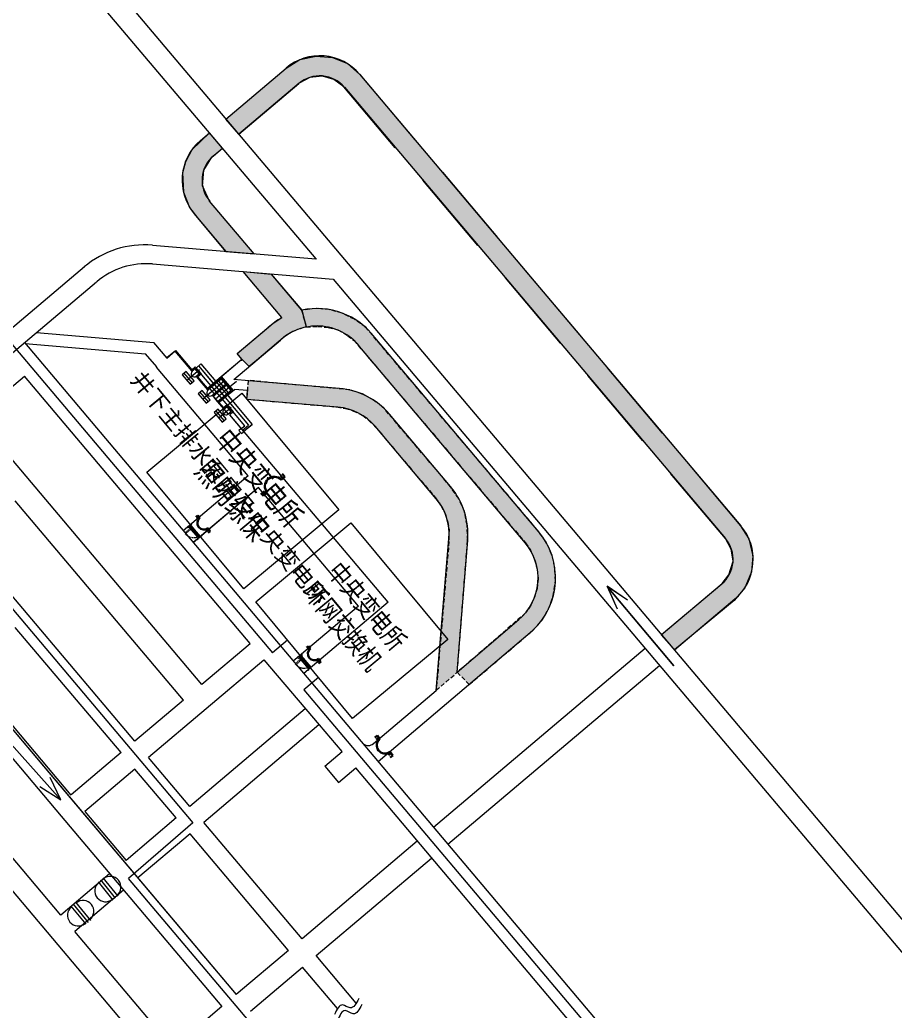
# Model space of a CAD drawing. Header units: millimetres. Extents: x 2501 to 6983, y 1724 to 12691.
# Drawn here: x 4878.9 to 5084.2, y 4268 to 4500.5 of the extents above; entities that cross this region are included whole.
import ezdxf

# ---------------------------------------------------------------- set-up
doc = ezdxf.new("R2010")
doc.units = ezdxf.units.MM
for name, pattern in [('2X0_5', [2.5, 2, -0.5]), ('X5', [3, 2, -1]), ('小点划线', [24, 20, -2, 0, -2]), ('小虚线', [3.5, 2, -1.5]), ('点划线', [46, 40, -3, 0, -3]), ('采区边界线', [15, 10, -2, 1, -2])]:
    doc.linetypes.add(name, pattern=pattern)
for name, color, linetype in [('4、10月', 131, 'Continuous'), ('JMD', 6, 'Continuous'), ('TK', 7, 'Continuous'), ('风流', 7, 'Continuous')]:
    doc.layers.add(name, color=color, linetype=linetype)
doc.layers.add('井下工业网光缆', color=5, linetype='Continuous', lineweight=30)
doc.styles.add('宋体', font='', dxfattribs={"height": 2})
doc.styles.add('新宋体', font='', dxfattribs={"width": 0.8})
doc.styles.get('宋体').set_extended_font_data('SimSun')
doc.styles.get('新宋体').set_extended_font_data('NSimSun')
doc.linetypes.add('447', pattern='A,8,-1,[148,AAA.SHX,S=1,R=0,X=0,Y=0],-1', length=10)

# ---------------------------------------------------------------- blocks, each defined once
blk = doc.blocks.new('A$C0C37771A')
at = {"layer": 'JMD', "color": 1, "linetype": 'Continuous', "lineweight": 30}
for p, q in [((4.14, 4.68, -1.2), (3.39, 3.93, -1.2)), ((3.7, 4.24, -1.2), (4.25, 3.69, -1.2)), ((4.14, 4.68, -1.2), (4.69, 4.13, -1.2)), ((0.68, 1.22, -1.2), (0, 0.55, -1.2)), ((0, 0.55, -1.2), (0.54, 0, -1.2)), ((0.37, 0.91, -1.2), (0.91, 0.37, -1.2))]:
    blk.add_line(p, q, dxfattribs=at)
blk.add_arc((2.04, 2.58, -1.2), 1.92, 224.8776, 44.8776, dxfattribs=at)
blk = doc.blocks.new('12')
at = {"lineweight": 20, "ltscale": 0.5}
for points in [[(421352.99, 4239890.88), (421367.12, 4239902.82), (421367.12, 4239902.82), (421370.39, 4239904.8), (421374.2, 4239905.61), (421378.03, 4239905.33), (421381.51, 4239903.88), (421384.44, 4239901.32), (421473.75, 4239795.47), (421475.65, 4239792.41), (421476.63, 4239788.42), (421476.31, 4239784.7), (421474.73, 4239780.98), (421472.25, 4239777.95), (421458.27, 4239766.4), (421455.14, 4239769.92), (421469.44, 4239781.93), (421471.01, 4239784.02), (421471.98, 4239787.22), (421471.54, 4239790), (421470.21, 4239792.52), (421380.69, 4239898.4), (421378.35, 4239900.15), (421375.65, 4239900.92), (421372.67, 4239900.6), (421370.2, 4239899.27), (421356.02, 4239887.29)], [(421407.28, 4239761.13), (421410.06, 4239758.25), (421424.98, 4239770.91), (421427.15, 4239773.3), (421428.71, 4239776.01), (421429.76, 4239779.1), (421430.33, 4239782.55), (421430.17, 4239785.7), (421429.5, 4239788.61), (421428.16, 4239791.66), (421426.15, 4239794.41), (421385.8, 4239842.04), (421383.16, 4239843.92), (421380.25, 4239845.39), (421377.26, 4239846.18), (421374.2, 4239846.47), (421370.75, 4239846.05), (421371.87, 4239842.12), (421374.53, 4239842.25), (421377.02, 4239841.97), (421379.29, 4239841.47), (421381.56, 4239840.12), (421383.08, 4239838.92), (421423.27, 4239791.51), (421424.48, 4239789.77), (421425.43, 4239787.54), (421426, 4239785.34), (421426.22, 4239783.22), (421426.04, 4239780.77), (421425.47, 4239778.96), (421424.51, 4239776.84), (421423.31, 4239775.06)], [(421402.34, 4239756.89), (421407.28, 4239761.13), (421409.72, 4239792.12), (421409.59, 4239795.65), (421408.96, 4239798.84), (421407.62, 4239801.87), (421405.72, 4239804.61), (421390, 4239823.14), (421389.44, 4239823.63), (421387.26, 4239825.22), (421384.96, 4239826.45), (421382.1, 4239827.39), (421358.22, 4239829.58), (421357.9, 4239825.18), (421379.06, 4239823.36), (421381.03, 4239823.01), (421382.82, 4239822.48), (421385.1, 4239821.36), (421386.44, 4239820.27), (421388.13, 4239818.64), (421402.16, 4239802.08), (421403.42, 4239800.22), (421404.52, 4239798.25), (421405.03, 4239796.35), (421405.35, 4239794.63), (421405.32, 4239791.78)]]:
    blk.add_hatch(color=3, dxfattribs=at).paths.add_polyline_path(points)
at = {"linetype": '447', "lineweight": 20, "ltscale": 0.5}
h = blk.add_hatch(color=3, dxfattribs=at)
h.dxf.hatch_style = 1
h.paths.add_polyline_path([(421353.01, 4239859.84), (421359.64, 4239859.29), (421349.2, 4239871.64), (421347.53, 4239875.23), (421347.8, 4239878.88), (421349.71, 4239881.93), (421352.21, 4239884.05), (421349.17, 4239887.65), (421345.01, 4239883.64), (421343.51, 4239880.86), (421342.84, 4239878.23), (421343.05, 4239873.7), (421344.5, 4239870.16), (421346.35, 4239867.74)])
h = blk.add_hatch(color=3, dxfattribs=at)
h.dxf.hatch_style = 1
h.paths.add_polyline_path([(421357.02, 4239855.1), (421363.66, 4239854.53), (421370.83, 4239846.06), (421371.87, 4239842.12), (421370.28, 4239841.66), (421368.72, 4239841.02), (421367.01, 4239840), (421360.16, 4239834.27), (421358.45, 4239832.82), (421356.77, 4239834.57), (421355.69, 4239835.86), (421364.13, 4239842.98), (421365.17, 4239843.71), (421366.15, 4239844.3)])
at = {"layer": 'JMD', "linetype": 'Continuous', "lineweight": 20}
for points in [[(421344.77, 4239795.65), (421344.53, 4239795.44), (421346.82, 4239792.8), (421347.06, 4239793.01)], [(421370.71, 4239765.01), (421370.47, 4239764.8), (421372.76, 4239762.16), (421373, 4239762.37)]]:
    blk.add_hatch(color=30, dxfattribs=at).paths.add_polyline_path(points)
at = {"color": 252, "lineweight": 20, "ltscale": 0.005}
for p, q in [((421493.26, 4239484.66, 12273.3), (421027.94, 4240035.44, 12273.3)), ((421314.32, 4239704.21, 12273.3), (421199.94, 4239839.61, 12273.3)), ((421340.6, 4239673.1, 12273.3), (421317.55, 4239700.39, 12273.3)), ((421491.77, 4239494.17, 12273.3), (421317.56, 4239700.37, 12273.3)), ((421497.54, 4239487.35, 12273.3), (421317.57, 4239700.36, 12273.3))]:
    blk.add_line(p, q, dxfattribs=at)
at = {"color": 0, "lineweight": 20}
for p, q in [((421352.99, 4239890.88, 12273.3), (421367.12, 4239902.82, 12273.3)), ((421384.38, 4239901.37, 13347.34), (421427.46, 4239850.38, 13214.32)), ((421356.02, 4239887.29, 12273.3), (421370.15, 4239899.23, 12273.3)), ((421380.79, 4239898.33, 12552.96), (421470.21, 4239792.49, 12276.84)), ((421347.06, 4239885.87, 12273.3), (421349.17, 4239887.65, 12273.3)), ((421350.1, 4239882.28, 12273.3), (421352.2, 4239884.06, 12273.3)), ((421427.46, 4239850.38, 13214.32), (421473.8, 4239795.52, 12276.84)), ((421343.75, 4239829.6, 12273.3), (421346.79, 4239832.16, 12273.3)), ((421344.99, 4239832.08, 12273.3), (421345.83, 4239832.79, 12273.3)), ((421345.04, 4239831.79, 12273.3), (421345.8, 4239832.44, 12273.3)), ((421345.79, 4239832.3, 12273.3), (421345.1, 4239831.72, 12273.3)), ((421345.79, 4239832.3, 12273.3), (421345.1, 4239831.72, 12273.3)), ((421346.76, 4239831.15, 12273.3), (421345.79, 4239832.3, 12273.3)), ((421346.76, 4239831.15, 12273.3), (421345.79, 4239832.3, 12273.3)), ((421346.9, 4239831.14, 12273.3), (421345.8, 4239832.44, 12273.3)), ((421345.8, 4239832.44, 12273.3), (421346.9, 4239831.14, 12273.3)), ((421346.9, 4239831.14, 12273.3), (421345.8, 4239832.44, 12273.3)), ((421345.83, 4239832.79, 12273.3), (421347.25, 4239831.11, 12273.3)), ((421343.7, 4239831.68, 12273.3), (421342.78, 4239830.9, 12273.3)), ((421342.78, 4239830.9, 12273.3), (421344.66, 4239828.67, 12273.3)), ((421345.58, 4239829.45, 12273.3), (421343.7, 4239831.68, 12273.3)), ((421346.07, 4239830.57, 12273.3), (421346.76, 4239831.15, 12273.3)), ((421346.07, 4239830.57, 12273.3), (421346.76, 4239831.15, 12273.3)), ((421346.13, 4239830.49, 12273.3), (421346.9, 4239831.14, 12273.3)), ((421346.13, 4239830.49, 12273.3), (421346.9, 4239831.14, 12273.3)), ((421347.25, 4239831.11, 12273.3), (421346.41, 4239830.4, 12273.3)), ((421348.67, 4239827.73, 12273.3), (421346.41, 4239830.4, 12273.3)), ((421348.75, 4239827.4, 12273.3), (421351.88, 4239830.05, 12273.3)), ((421351.87, 4239829.91, 12273.3), (421348.81, 4239827.32, 12273.3)), ((421351.87, 4239829.91, 12273.3), (421348.81, 4239827.32, 12273.3)), ((421351.88, 4239830.05, 12273.3), (421348.86, 4239827.5, 12273.3)), ((421351.88, 4239830.05, 12273.3), (421348.86, 4239827.5, 12273.3)), ((421351.87, 4239829.91, 12273.3), (421352.9, 4239828.68, 12273.3)), ((421351.87, 4239829.91, 12273.3), (421352.9, 4239828.68, 12273.3)), ((421351.88, 4239830.05, 12273.3), (421354.27, 4239827.22, 12273.3)), ((421351.91, 4239830.47, 12273.3), (421354.69, 4239827.19, 12273.3)), ((421344.66, 4239828.67, 12273.3), (421345.58, 4239829.45, 12273.3)), ((421349.84, 4239826.1, 12273.3), (421352.9, 4239828.68, 12273.3)), ((421349.84, 4239826.1, 12273.3), (421352.9, 4239828.68, 12273.3)), ((421350.04, 4239825.87, 12273.3), (421353.09, 4239828.45, 12273.3)), ((421350.04, 4239825.87, 12273.3), (421353.09, 4239828.45, 12273.3)), ((421351.68, 4239827.65, 12273.3), (421351.87, 4239827.42, 12273.3)), ((421351.68, 4239827.65, 12273.3), (421351.87, 4239827.42, 12273.3)), ((421353.09, 4239828.45, 12273.3), (421354.13, 4239827.23, 12273.3)), ((421353.09, 4239828.45, 12273.3), (421354.13, 4239827.23, 12273.3)), ((421353.77, 4239826.41, 12273.3), (421355.02, 4239827.46, 12273.3)), ((421355.48, 4239829.36, 12273.3), (421353.87, 4239828, 12273.3)), ((421347.44, 4239827.25, 12273.3), (421346.52, 4239826.47, 12273.3)), ((421346.52, 4239826.47, 12273.3), (421348.41, 4239824.24, 12273.3)), ((421349.32, 4239825.01, 12273.3), (421347.44, 4239827.25, 12273.3)), ((421350.15, 4239825.97, 12273.3), (421349.96, 4239826.2, 12273.3)), ((421350.04, 4239825.87, 12273.3), (421351.07, 4239824.65, 12273.3)), ((421350.04, 4239825.87, 12273.3), (421351.07, 4239824.65, 12273.3)), ((421350.99, 4239827.07, 12273.3), (421351.18, 4239826.84, 12273.3)), ((421350.99, 4239827.07, 12273.3), (421351.18, 4239826.84, 12273.3)), ((421351.07, 4239824.65, 12273.3), (421354.13, 4239827.23, 12273.3)), ((421351.07, 4239824.65, 12273.3), (421354.13, 4239827.23, 12273.3)), ((421351.13, 4239824.57, 12273.3), (421354.27, 4239827.22, 12273.3)), ((421351.13, 4239824.57, 12273.3), (421354.27, 4239827.22, 12273.3)), ((421354.27, 4239827.22, 12273.3), (421351.13, 4239824.57, 12273.3)), ((421354.69, 4239827.19, 12273.3), (421351.44, 4239824.44, 12273.3)), ((421348.41, 4239824.24, 12273.3), (421349.32, 4239825.01, 12273.3)), ((421351.18, 4239822.81, 12273.3), (421350.27, 4239822.04, 12273.3)), ((421351.18, 4239822.81, 12273.3), (421350.27, 4239822.04, 12273.3)), ((421353.07, 4239820.58, 12273.3), (421351.18, 4239822.81, 12273.3)), ((421353.07, 4239820.58, 12273.3), (421351.18, 4239822.81, 12273.3)), ((421351.24, 4239820.73, 12273.3), (421354.28, 4239823.3, 12273.3)), ((421352.48, 4239823.22, 12273.3), (421351.44, 4239824.44, 12273.3)), ((421352.48, 4239823.22, 12273.3), (421353.28, 4239823.9, 12273.3)), ((421352.52, 4239822.93, 12273.3), (421353.25, 4239823.55, 12273.3)), ((421352.55, 4239822.82, 12273.3), (421353.24, 4239823.4, 12273.3)), ((421352.55, 4239822.82, 12273.3), (421353.24, 4239823.4, 12273.3)), ((421353.24, 4239823.4, 12273.3), (421354.2, 4239822.26, 12273.3)), ((421353.24, 4239823.4, 12273.3), (421354.2, 4239822.26, 12273.3)), ((421353.25, 4239823.55, 12273.3), (421354.35, 4239822.25, 12273.3)), ((421353.25, 4239823.55, 12273.3), (421354.35, 4239822.25, 12273.3)), ((421353.25, 4239823.55, 12273.3), (421354.35, 4239822.25, 12273.3)), ((421353.28, 4239823.9, 12273.3), (421354.7, 4239822.22, 12273.3)), ((421350.27, 4239822.04, 12273.3), (421352.15, 4239819.81, 12273.3)), ((421350.27, 4239822.04, 12273.3), (421352.15, 4239819.81, 12273.3)), ((421352.15, 4239819.81, 12273.3), (421353.07, 4239820.58, 12273.3)), ((421352.15, 4239819.81, 12273.3), (421353.07, 4239820.58, 12273.3)), ((421354.2, 4239822.26, 12273.3), (421353.52, 4239821.68, 12273.3)), ((421354.2, 4239822.26, 12273.3), (421353.52, 4239821.68, 12273.3)), ((421354.35, 4239822.25, 12273.3), (421353.62, 4239821.63, 12273.3)), ((421354.35, 4239822.25, 12273.3), (421353.62, 4239821.63, 12273.3)), ((421354.7, 4239822.22, 12273.3), (421353.9, 4239821.54, 12273.3)), ((421357.22, 4239817.61, 12273.3), (421353.9, 4239821.54, 12273.3)), ((421356.52, 4239818.2, 12273.3), (421356.07, 4239817.81, 12273.3)), ((421356.52, 4239818.2, 12273.3), (421356.07, 4239817.81, 12273.3)), ((421356.07, 4239817.81, 12273.3), (421356.65, 4239817.12, 12273.3)), ((421356.07, 4239817.81, 12273.3), (421356.65, 4239817.12, 12273.3)), ((421356.65, 4239817.12, 12273.3), (421357.1, 4239817.51, 12273.3)), ((421356.65, 4239817.12, 12273.3), (421357.1, 4239817.51, 12273.3))]:
    blk.add_line(p, q, dxfattribs=at)
at = {"color": 0, "lineweight": 20, "ltscale": 5}
for p, q in [((421359.64, 4239859.29, 12273.3), (421349.2, 4239871.64, 12273.3)), ((421353.01, 4239859.84, 12273.3), (421345.61, 4239868.61, 12273.3)), ((421366.15, 4239844.3, 12273.3), (421357.02, 4239855.1, 12273.3)), ((421370.81, 4239846.06, 12273.3), (421363.65, 4239854.54, 12273.3)), ((421341.13, 4239836.42, 12273.3), (421339.15, 4239834.74, 12273.3)), ((421341.13, 4239836.42, 12273.3), (421339.15, 4239834.74, 12273.3)), ((421345.04, 4239831.79, 12273.3), (421341.13, 4239836.42, 12273.3)), ((421345.04, 4239831.79, 12273.3), (421341.13, 4239836.42, 12273.3)), ((421348.75, 4239827.4, 12273.3), (421346.13, 4239830.49, 12273.3)), ((421348.75, 4239827.4, 12273.3), (421346.13, 4239830.49, 12273.3)), ((421347.4, 4239758.27, 12273.31), (421290.49, 4239825.63, 12255.3)), ((421351.07, 4239824.65, 12273.3), (421349.84, 4239826.1, 12273.3)), ((421351.07, 4239824.65, 12273.3), (421349.84, 4239826.1, 12273.3)), ((421352.52, 4239822.93, 12273.3), (421351.13, 4239824.57, 12273.3)), ((421352.52, 4239822.93, 12273.3), (421351.13, 4239824.57, 12273.3)), ((421352.59, 4239822.85, 12273.3), (421352.59, 4239822.86, 12273.3)), ((421352.59, 4239822.85, 12273.3), (421352.59, 4239822.86, 12273.3)), ((421360.62, 4239804.44, 12273.3), (421345.3, 4239791.5, 12273.3)), ((421331.66, 4239744.97, 12273.3), (421282.55, 4239803.1, 12273.3)), ((421343.04, 4239754.59, 12273.31), (421303.55, 4239801.34, 12260.81)), ((421328.42, 4239742.3, 12273.3), (421303.61, 4239771.67, 12273.3)), ((421388.69, 4239740.23, 13568.98), (421424.95, 4239770.91, 13568.98)), ((421358.74, 4239767.85, 12273.3), (421347.4, 4239758.27, 12273.3)), ((421451.37, 4239766.68, 12276.84), (421401.71, 4239724.73, 12276.84)), ((421361.93, 4239764, 12273.3), (421334.89, 4239741.15, 12273.3)), ((421445.34, 4239754.87, 12273.3), (421454.68, 4239762.76, 12273.3)), ((421291.84, 4239761.73, 12273.3), (421316.65, 4239732.36, 12273.3)), ((421387.61, 4239744.44, 12273.3), (421402.34, 4239756.89, 12273.3)), ((421343.04, 4239754.59, 12273.3), (421331.66, 4239744.97, 12273.3)), ((421405.03, 4239720.81, 12273.3), (421445.34, 4239754.87, 12273.3)), ((421371.61, 4239752.54, 12273.3), (421344.57, 4239729.69, 12273.3)), ((421374.84, 4239748.79, 12273.3), (421347.8, 4239725.95, 12273.3)), ((421328.42, 4239742.3, 12273.3), (421316.69, 4239732.4, 12273.3)), ((421344.57, 4239729.69, 12273.3), (421334.89, 4239741.15, 12273.3)), ((421331.68, 4239738.44, 12273.3), (421319.91, 4239728.5, 12273.3)), ((421341.36, 4239726.98, 12273.3), (421331.68, 4239738.44, 12273.3)), ((421341.36, 4239726.98, 12273.3), (421329.59, 4239717.04, 12273.3)), ((421370.86, 4239698.66, 12273.3), (421347.8, 4239725.95, 12273.3)), ((421344.59, 4239723.24, 12273.3), (421332.37, 4239712.91, 12273.3)), ((421367.65, 4239695.95, 12273.3), (421344.59, 4239723.24, 12273.3)), ((421397.9, 4239721.5, 12276.84), (421370.86, 4239698.66, 12274.3)), ((421374.17, 4239694.73, 12273.3), (421401.21, 4239717.58, 12273.3)), ((421329.01, 4239710.07, 12273.3), (421317.55, 4239700.39, 12273.3)), ((421367.67, 4239695.93, 12276.85), (421355.44, 4239685.6, 12276.85)), ((421383.6, 4239683.57, 12273.3), (421374.17, 4239694.73, 12273.3)), ((421358.76, 4239681.68, 12273.3), (421370.98, 4239692, 12273.3)), ((421379.19, 4239682.28, 12273.3), (421370.96, 4239692.02, 12273.3)), ((421352.08, 4239682.76, 12274.3), (421340.62, 4239673.08, 12276.85))]:
    blk.add_line(p, q, dxfattribs=at)
at = {"color": 0, "linetype": '447', "lineweight": 20, "ltscale": 0.5}
blk.add_line((421374.17, 4239858.06, 12273.3), (421374.18, 4239858.04, 12273.97), dxfattribs=at)
at = {"color": 0, "linetype": 'Continuous', "lineweight": 20}
for p, q in [((421355.69, 4239835.86, 13568.98), (421363.03, 4239842.06, 13568.98)), ((421308.55, 4239840.81, 13226.08), (421336.11, 4239838.49, 13648.17)), ((421308.55, 4239840.81, 13226.08), (421336.11, 4239838.49, 13648.17)), ((421354.85, 4239829.78, 13568.98), (421365.82, 4239839.05, 13568.98)), ((421305.94, 4239838.22, 11805.26), (421334.15, 4239835.85, 13542.32)), ((421339.22, 4239834.8, 12273.3), (421336.11, 4239838.49, 12273.3)), ((421336.78, 4239832.74, 12273.3), (421334.15, 4239835.85, 12273.3)), ((421336.78, 4239832.74, 12273.3), (421334.15, 4239835.85, 12273.3)), ((421339.13, 4239834.92, 12273.3), (421341.15, 4239836.63, 12273.3)), ((421339.13, 4239834.92, 12273.3), (421341.15, 4239836.63, 12273.3)), ((421341.15, 4239836.63, 12273.3), (421344.99, 4239832.08, 12273.3)), ((421341.15, 4239836.63, 12273.3), (421344.99, 4239832.08, 12273.3)), ((421351.91, 4239830.47, 12273.3), (421356.77, 4239834.57, 12273.3)), ((421356.77, 4239834.57, 13568.98), (421355.69, 4239835.86, 13568.98)), ((421336.74, 4239832.7, 12273.3), (421336.78, 4239832.74, 12273.3)), ((421358.26, 4239807.23, 12273.3), (421336.74, 4239832.7, 12273.3)), ((421358.26, 4239807.23, 12273.3), (421336.74, 4239832.7, 12273.3)), ((421344.99, 4239832.08, 12273.3), (421345.83, 4239832.79, 12273.3)), ((421345.04, 4239831.79, 12273.3), (421345.8, 4239832.44, 12273.3)), ((421345.8, 4239832.44, 12273.3), (421346.9, 4239831.14, 12273.3)), ((421345.83, 4239832.79, 12273.3), (421347.25, 4239831.11, 12273.3)), ((421343.7, 4239831.68, 12273.3), (421342.78, 4239830.9, 12273.3)), ((421342.78, 4239830.9, 12273.3), (421344.66, 4239828.67, 12273.3)), ((421345.58, 4239829.45, 12273.3), (421343.7, 4239831.68, 12273.3)), ((421347.25, 4239831.11, 12273.3), (421346.41, 4239830.4, 12273.3)), ((421348.67, 4239827.73, 12273.3), (421346.41, 4239830.4, 12273.3)), ((421348.75, 4239827.4, 12273.3), (421351.88, 4239830.05, 12273.3)), ((421351.88, 4239830.05, 12273.3), (421354.27, 4239827.22, 12273.3)), ((421351.91, 4239830.47, 12273.3), (421354.69, 4239827.19, 12273.3)), ((421358.4, 4239829.48, 12273.3), (421354.85, 4239829.78, 12273.3)), ((421344.66, 4239828.67, 12273.3), (421345.58, 4239829.45, 12273.3)), ((421353.77, 4239826.41, 12273.3), (421355.02, 4239827.46, 12273.3)), ((421358.11, 4239827.2, 12273.3), (421355.02, 4239827.46, 12273.3)), ((421379.67, 4239827.69, 12273.3), (421358.4, 4239829.48, 12273.3)), ((421379.67, 4239827.69, 12273.3), (421358.4, 4239829.48, 12273.3)), ((421347.44, 4239827.25, 12273.3), (421346.52, 4239826.47, 12273.3)), ((421346.52, 4239826.47, 12273.3), (421348.41, 4239824.24, 12273.3)), ((421349.32, 4239825.01, 12273.3), (421347.44, 4239827.25, 12273.3)), ((421350.15, 4239825.97, 12273.3), (421349.96, 4239826.2, 12273.3)), ((421354.27, 4239827.22, 12273.3), (421351.13, 4239824.57, 12273.3)), ((421354.69, 4239827.19, 12273.3), (421351.44, 4239824.44, 12273.3)), ((421357.94, 4239825.11, 12273.3), (421358.11, 4239827.2, 12273.3)), ((421357.94, 4239825.11, 12273.3), (421358.11, 4239827.2, 12273.3)), ((421379.3, 4239823.31, 12273.3), (421357.94, 4239825.11, 12273.3)), ((421379.3, 4239823.31, 12273.3), (421357.94, 4239825.11, 12273.3)), ((421348.41, 4239824.24, 12273.3), (421349.32, 4239825.01, 12273.3)), ((421351.18, 4239822.81, 12273.3), (421350.27, 4239822.04, 12273.3)), ((421351.18, 4239822.81, 12273.3), (421350.27, 4239822.04, 12273.3)), ((421353.07, 4239820.58, 12273.3), (421351.18, 4239822.81, 12273.3)), ((421353.07, 4239820.58, 12273.3), (421351.18, 4239822.81, 12273.3)), ((421352.48, 4239823.22, 12273.3), (421351.44, 4239824.44, 12273.3)), ((421352.48, 4239823.22, 12273.3), (421353.28, 4239823.9, 12273.3)), ((421352.52, 4239822.93, 12273.3), (421353.25, 4239823.55, 12273.3)), ((421353.25, 4239823.55, 12273.3), (421354.35, 4239822.25, 12273.3)), ((421353.28, 4239823.9, 12273.3), (421354.7, 4239822.22, 12273.3)), ((421350.27, 4239822.04, 12273.3), (421352.15, 4239819.81, 12273.3)), ((421350.27, 4239822.04, 12273.3), (421352.15, 4239819.81, 12273.3)), ((421352.15, 4239819.81, 12273.3), (421353.07, 4239820.58, 12273.3)), ((421352.15, 4239819.81, 12273.3), (421353.07, 4239820.58, 12273.3)), ((421354.35, 4239822.25, 12273.3), (421353.62, 4239821.63, 12273.3)), ((421354.35, 4239822.25, 12273.3), (421353.62, 4239821.63, 12273.3)), ((421354.7, 4239822.22, 12273.3), (421353.9, 4239821.54, 12273.3)), ((421391.04, 4239777.58, 12273.3), (421353.9, 4239821.54, 12273.3)), ((421405.72, 4239804.67, 12273.3), (421391.37, 4239821.66, 12273.3)), ((421402.36, 4239801.83, 12273.3), (421388.01, 4239818.82, 12273.3)), ((421358.26, 4239807.23, 12273.3), (421343, 4239794.33, 12273.3)), ((421360.62, 4239804.44, 12273.3), (421345.35, 4239791.54, 12273.3)), ((421384.08, 4239776.67, 12273.3), (421360.62, 4239804.44, 12273.3)), ((421402.34, 4239756.89, 12273.3), (421405.34, 4239792.49, 12273.3)), ((421402.34, 4239756.89, 12273.3), (421405.34, 4239792.49, 12273.3)), ((421407.28, 4239761.13, 13568.98), (421409.72, 4239792.12, 12273.3)), ((421407.28, 4239761.13, 13568.98), (421409.72, 4239792.12, 12273.3)), ((421384.08, 4239776.67, 12273.3), (421368.81, 4239763.77, 12273.3)), ((421391.04, 4239777.58, 12273.3), (421371.26, 4239760.87, 12273.3)), ((421407.28, 4239761.13, 13568.98), (421421.72, 4239773.5, 13568.98)), ((421407.28, 4239761.13, 13568.98), (421421.72, 4239773.5, 13568.98))]:
    blk.add_line(p, q, dxfattribs=at)
at = {"lineweight": 20}
for p, q in [((421426.34, 4239794.17, 13568.98), (421387.92, 4239839.65, 13568.98)), ((421423.31, 4239791.4, 13568.98), (421384.79, 4239837, 13568.98)), ((421469.31, 4239781.84, 12276.84), (421455.19, 4239769.91, 12276.84)), ((421469.31, 4239781.84, 12276.84), (421455.19, 4239769.91, 12276.84)), ((421472.35, 4239778.25, 12276.84), (421458.22, 4239766.32, 12276.84)), ((421472.35, 4239778.25, 12276.84), (421458.22, 4239766.32, 12276.84))]:
    blk.add_line(p, q, dxfattribs=at)
at = {"color": 4, "linetype": 'Continuous', "lineweight": 20}
blk.add_line((421336.74, 4239832.7, 12273.3), (421336.78, 4239832.74, 12273.3), dxfattribs=at)
at = {"color": 0, "linetype": '点划线', "lineweight": 20}
for p, q in [((421343.75, 4239829.6, 12273.3), (421346.79, 4239832.16, 12273.3)), ((421351.24, 4239820.73, 12273.3), (421354.28, 4239823.3, 12273.3))]:
    blk.add_line(p, q, dxfattribs=at)
at = {"color": 0, "linetype": '小虚线', "lineweight": 20, "ltscale": 0.5}
for p, q in [((421345.98, 4239832.07, 12273.3), (421346.21, 4239832.26, 12273.3)), ((421346.56, 4239831.38, 12273.3), (421346.79, 4239831.57, 12273.3)), ((421353.43, 4239823.18, 12273.3), (421353.7, 4239823.4, 12273.3)), ((421354.01, 4239822.49, 12273.3), (421354.28, 4239822.71, 12273.3))]:
    blk.add_line(p, q, dxfattribs=at)
at = {"color": 0, "lineweight": 20, "ltscale": 0.5}
for p, q in [((421345.98, 4239832.07, 12273.3), (421346.21, 4239832.26, 12273.3)), ((421346.59, 4239832.98, 12273.3), (421358.3, 4239819.11, 12273.3)), ((421346.56, 4239831.38, 12273.3), (421346.79, 4239831.57, 12273.3)), ((421353.43, 4239823.18, 12273.3), (421353.7, 4239823.4, 12273.3)), ((421354.01, 4239822.49, 12273.3), (421354.28, 4239822.71, 12273.3))]:
    blk.add_line(p, q, dxfattribs=at)
at = {"color": 0, "lineweight": 20, "ltscale": 0.2}
for p, q in [((421346.02, 4239832.49, 12273.3), (421347.16, 4239833.46, 12273.3)), ((421346.02, 4239832.49, 12273.3), (421347.16, 4239833.46, 12273.3)), ((421353.47, 4239823.67, 12273.3), (421346.02, 4239832.49, 12273.3)), ((421353.47, 4239823.67, 12273.3), (421346.02, 4239832.49, 12273.3)), ((421347.16, 4239833.46, 12273.3), (421354.62, 4239824.64, 12273.3)), ((421351, 4239829.7, 12273.3), (421355.74, 4239833.7, 12273.3)), ((421348.67, 4239827.73, 12273.3), (421351.91, 4239830.47, 12273.3)), ((421348.67, 4239827.73, 12273.3), (421351.91, 4239830.47, 12273.3)), ((421351, 4239829.7, 12273.3), (421351.91, 4239830.47, 12273.3)), ((421351.84, 4239830.41, 12273.3), (421354.61, 4239827.12, 12273.3)), ((421351.84, 4239830.41, 12273.3), (421354.61, 4239827.12, 12273.3)), ((421347.49, 4239825.16, 12273.3), (421352.61, 4239829.49, 12273.3)), ((421350.55, 4239825.26, 12273.3), (421353.84, 4239828.04, 12273.3)), ((421353.2, 4239826.32, 12273.3), (421359.17, 4239819.25, 12273.3)), ((421357.44, 4239818.97, 12273.3), (421353.47, 4239823.67, 12273.3)), ((421357.44, 4239818.97, 12273.3), (421353.47, 4239823.67, 12273.3)), ((421356.52, 4239818.2, 12273.3), (421357.44, 4239818.97, 12273.3)), ((421356.52, 4239818.2, 12273.3), (421357.44, 4239818.97, 12273.3)), ((421359.17, 4239819.25, 12273.3), (421357.1, 4239817.51, 12273.3)), ((421359.17, 4239819.25, 12273.3), (421357.1, 4239817.51, 12273.3)), ((421358.02, 4239818.28, 12273.3), (421359.17, 4239819.25, 12273.3)), ((421358.02, 4239818.28, 12273.3), (421359.17, 4239819.25, 12273.3))]:
    blk.add_line(p, q, dxfattribs=at)
at = {"color": 0, "linetype": '采区边界线', "lineweight": 20, "ltscale": 0.5}
blk.add_line((421346.59, 4239832.98, 12273.3), (421358.3, 4239819.11, 12273.3), dxfattribs=at)
at = {"color": 0, "linetype": 'ByBlock', "lineweight": 20, "ltscale": 0.2}
for p, q in [((421347.16, 4239833.46, 12273.3), (421354.62, 4239824.64, 12273.3)), ((421353.2, 4239826.32, 12273.3), (421359.17, 4239819.25, 12273.3))]:
    blk.add_line(p, q, dxfattribs=at)
at = {"color": 0, "linetype": '小点划线', "lineweight": 20, "ltscale": 0.25}
for p, q in [((421345.16, 4239829.02, 12273.3), (421343.18, 4239831.36, 12273.3)), ((421349.19, 4239827.65, 12273.3), (421350.23, 4239826.43, 12273.3)), ((421351.27, 4239829.4, 12273.3), (421352.27, 4239828.22, 12273.3)), ((421352.53, 4239827.91, 12273.3), (421353.5, 4239826.77, 12273.3)), ((421348.9, 4239824.59, 12273.3), (421346.92, 4239826.93, 12273.3)), ((421352.64, 4239820.16, 12273.3), (421350.67, 4239822.5, 12273.3))]:
    blk.add_line(p, q, dxfattribs=at)
at = {"color": 0, "lineweight": 20, "ltscale": 0.25}
for p, q in [((421345.16, 4239829.02, 12273.3), (421343.18, 4239831.36, 12273.3)), ((421349.19, 4239827.65, 12273.3), (421350.23, 4239826.43, 12273.3)), ((421351.27, 4239829.4, 12273.3), (421352.27, 4239828.22, 12273.3)), ((421352.53, 4239827.91, 12273.3), (421353.5, 4239826.77, 12273.3)), ((421348.9, 4239824.59, 12273.3), (421346.92, 4239826.93, 12273.3)), ((421352.64, 4239820.16, 12273.3), (421350.67, 4239822.5, 12273.3))]:
    blk.add_line(p, q, dxfattribs=at)
at = {"color": 0, "lineweight": 20, "ltscale": 30}
for p, q in [((421352.09, 4239829.64, 12273.3), (421352.32, 4239829.83, 12273.3)), ((421352.09, 4239829.64, 12273.3), (421352.32, 4239829.83, 12273.3)), ((421352.67, 4239828.95, 12273.3), (421352.9, 4239829.14, 12273.3)), ((421352.67, 4239828.95, 12273.3), (421352.9, 4239829.14, 12273.3)), ((421353.32, 4239828.18, 12273.3), (421353.55, 4239828.38, 12273.3)), ((421353.32, 4239828.18, 12273.3), (421353.55, 4239828.38, 12273.3)), ((421353.9, 4239827.5, 12273.3), (421354.13, 4239827.69, 12273.3)), ((421353.9, 4239827.5, 12273.3), (421354.13, 4239827.69, 12273.3))]:
    blk.add_line(p, q, dxfattribs=at)
at = {"color": 0, "linetype": '采区边界线', "lineweight": 20, "ltscale": 0.2}
for p, q in [((421347.49, 4239825.16, 12273.3), (421352.61, 4239829.49, 12273.3)), ((421350.55, 4239825.26, 12273.3), (421353.84, 4239828.04, 12273.3))]:
    blk.add_line(p, q, dxfattribs=at)
at = {"color": 0, "lineweight": 20, "ltscale": 18}
for p, q in [((421351.39, 4239827.41, 12273.3), (421351.58, 4239827.18, 12273.3)), ((421351.39, 4239827.41, 12273.3), (421351.58, 4239827.18, 12273.3)), ((421351.51, 4239827.51, 12273.3), (421351.7, 4239827.28, 12273.3)), ((421351.51, 4239827.51, 12273.3), (421351.7, 4239827.28, 12273.3)), ((421352.13, 4239828.03, 12273.3), (421352.32, 4239827.8, 12273.3)), ((421352.13, 4239828.03, 12273.3), (421352.32, 4239827.8, 12273.3)), ((421352.25, 4239828.14, 12273.3), (421352.45, 4239827.91, 12273.3)), ((421352.25, 4239828.14, 12273.3), (421352.45, 4239827.91, 12273.3)), ((421352.36, 4239828.23, 12273.3), (421352.55, 4239828, 12273.3)), ((421352.36, 4239828.23, 12273.3), (421352.55, 4239828, 12273.3)), ((421352.48, 4239828.33, 12273.3), (421352.67, 4239828.1, 12273.3)), ((421352.48, 4239828.33, 12273.3), (421352.67, 4239828.1, 12273.3)), ((421349.99, 4239826.22, 12273.3), (421350.18, 4239825.99, 12273.3)), ((421349.99, 4239826.22, 12273.3), (421350.18, 4239825.99, 12273.3)), ((421350.1, 4239826.32, 12273.3), (421350.3, 4239826.09, 12273.3)), ((421350.1, 4239826.32, 12273.3), (421350.3, 4239826.09, 12273.3)), ((421351.16, 4239827.21, 12273.3), (421351.35, 4239826.98, 12273.3)), ((421351.16, 4239827.21, 12273.3), (421351.35, 4239826.98, 12273.3)), ((421351.28, 4239827.32, 12273.3), (421351.47, 4239827.09, 12273.3)), ((421351.28, 4239827.32, 12273.3), (421351.47, 4239827.09, 12273.3)), ((421352.55, 4239822.82, 12273.3), (421353.52, 4239821.68, 12273.3)), ((421352.55, 4239822.82, 12273.3), (421353.52, 4239821.68, 12273.3))]:
    blk.add_line(p, q, dxfattribs=at)
at = {"color": 0, "linetype": '小点划线', "lineweight": 20}
blk.add_line((421355.48, 4239829.36, 12273.3), (421353.87, 4239828, 12273.3), dxfattribs=at)
at = {"color": 7, "linetype": 'Continuous', "lineweight": 20}
for p, q in [((421405.72, 4239804.67, 12273.3), (421391.37, 4239821.66, 12273.3)), ((421402.36, 4239801.83, 12273.3), (421388.01, 4239818.82, 12273.3)), ((421402.34, 4239756.89, 12273.3), (421405.34, 4239792.49, 12273.3)), ((421402.34, 4239756.89, 12273.3), (421405.34, 4239792.49, 12273.3))]:
    blk.add_line(p, q, dxfattribs=at)
at = {"color": 0, "linetype": '采区边界线', "lineweight": 20, "ltscale": 2}
blk.add_line((421356.81, 4239817.85, 12273.3), (421358.3, 4239819.11, 12273.3), dxfattribs=at)
at = {"color": 0, "lineweight": 20, "ltscale": 2}
blk.add_line((421356.81, 4239817.85, 12273.3), (421358.3, 4239819.11, 12273.3), dxfattribs=at)
at = {"lineweight": 20, "ltscale": 5}
for p, q in [((421291.84, 4239761.73, 12273.3), (421316.65, 4239732.36, 12273.3)), ((421319.91, 4239728.5, 12273.3), (421329.59, 4239717.04, 12273.3)), ((421325.74, 4239713.86, 12273.3), (421314.32, 4239704.21, 12273.3))]:
    blk.add_line(p, q, dxfattribs=at)
at = {"color": 1, "lineweight": 20, "ltscale": 5}
blk.add_line((421299.76, 4239751.51, 12269.57), (421355.44, 4239685.6, 12255.04), dxfattribs=at)
at = {"lineweight": 20, "ltscale": 0.005}
for p, q in [((421319.91, 4239728.5, 12273.3), (421329.59, 4239717.04, 12273.3)), ((421325.74, 4239713.86, 12273.3), (421314.32, 4239704.21, 12273.3))]:
    blk.add_line(p, q, dxfattribs=at)
at = {"color": 30, "lineweight": 20, "ltscale": 0.5}
for p, q in [((421323.01, 4239712.02, 12273.3), (421326.51, 4239707.72, 12273.3)), ((421323.57, 4239712.47, 12273.3), (421327.07, 4239708.18, 12273.3)), ((421324.13, 4239712.93, 12273.3), (421327.63, 4239708.63, 12273.3)), ((421317.18, 4239706.79, 12273.3), (421320.68, 4239702.49, 12273.3)), ((421317.74, 4239707.24, 12273.3), (421321.24, 4239702.95, 12273.3)), ((421316.63, 4239706.33, 12273.3), (421320.13, 4239702.04, 12273.3))]:
    blk.add_line(p, q, dxfattribs=at)
at = {"color": 3, "linetype": 'X5', "lineweight": 20, "ltscale": 10, "elevation": 12273.3}
blk.add_lwpolyline([(421352.99, 4239890.88), (421367.12, 4239902.82), (421367.12, 4239902.82), (421370.39, 4239904.8), (421374.2, 4239905.61), (421378.03, 4239905.33), (421381.51, 4239903.88), (421384.44, 4239901.32), (421473.75, 4239795.47), (421475.65, 4239792.41), (421476.63, 4239788.42), (421476.31, 4239784.7), (421474.73, 4239780.98), (421472.25, 4239777.95), (421458.27, 4239766.4), (421455.14, 4239769.92), (421469.44, 4239781.93), (421471.01, 4239784.02), (421471.98, 4239787.22), (421471.54, 4239790), (421470.21, 4239792.52), (421380.69, 4239898.4), (421378.35, 4239900.15), (421375.65, 4239900.92), (421372.67, 4239900.6), (421370.2, 4239899.27), (421356.02, 4239887.29), (421352.99, 4239890.88)], dxfattribs=at)
at = {"color": 3, "linetype": '447', "lineweight": 20, "ltscale": 0.5, "elevation": 12273.3}
for points in [[(421353.01, 4239859.84), (421359.64, 4239859.29), (421349.2, 4239871.64), (421347.53, 4239875.23), (421347.8, 4239878.88), (421349.71, 4239881.93), (421352.21, 4239884.05), (421349.17, 4239887.65), (421345.01, 4239883.64), (421343.51, 4239880.86), (421342.84, 4239878.23), (421343.05, 4239873.7), (421344.5, 4239870.16), (421346.35, 4239867.74), (421353.01, 4239859.84)], [(421357.02, 4239855.1), (421363.66, 4239854.53), (421370.83, 4239846.06), (421371.87, 4239842.12), (421370.28, 4239841.66), (421368.72, 4239841.02), (421367.01, 4239840), (421360.16, 4239834.27), (421358.45, 4239832.82), (421356.77, 4239834.57), (421355.69, 4239835.86), (421364.13, 4239842.98), (421365.17, 4239843.71), (421366.15, 4239844.3), (421357.02, 4239855.1)]]:
    blk.add_lwpolyline(points, dxfattribs=at)
at = {"color": 3, "linetype": 'X5', "lineweight": 20, "ltscale": 0.5}
for points, elevation in [([(421407.28, 4239761.13), (421410.06, 4239758.25), (421424.98, 4239770.91), (421427.15, 4239773.3), (421428.71, 4239776.01), (421429.76, 4239779.1), (421430.33, 4239782.55), (421430.17, 4239785.7), (421429.5, 4239788.61), (421428.16, 4239791.66), (421426.15, 4239794.41), (421385.8, 4239842.04), (421383.16, 4239843.92), (421380.25, 4239845.39), (421377.26, 4239846.18), (421374.2, 4239846.47), (421370.75, 4239846.05), (421371.87, 4239842.12), (421374.53, 4239842.25), (421377.02, 4239841.97), (421379.29, 4239841.47), (421381.56, 4239840.12), (421383.08, 4239838.92), (421423.27, 4239791.51), (421424.48, 4239789.77), (421425.43, 4239787.54), (421426, 4239785.34), (421426.22, 4239783.22), (421426.04, 4239780.77), (421425.47, 4239778.96), (421424.51, 4239776.84), (421423.31, 4239775.06), (421407.28, 4239761.13)], 13568.98), ([(421402.34, 4239756.89), (421407.28, 4239761.13), (421409.72, 4239792.12), (421409.59, 4239795.65), (421408.96, 4239798.84), (421407.62, 4239801.87), (421405.72, 4239804.61), (421390, 4239823.14), (421389.44, 4239823.63), (421387.26, 4239825.22), (421384.96, 4239826.45), (421382.1, 4239827.39), (421358.22, 4239829.58), (421357.9, 4239825.18), (421379.06, 4239823.36), (421381.03, 4239823.01), (421382.82, 4239822.48), (421385.1, 4239821.36), (421386.44, 4239820.27), (421388.13, 4239818.64), (421402.16, 4239802.08), (421403.42, 4239800.22), (421404.52, 4239798.25), (421405.03, 4239796.35), (421405.35, 4239794.63), (421405.32, 4239791.78), (421402.34, 4239756.89)], 12273.3)]:
    blk.add_lwpolyline(points, dxfattribs=dict(at, elevation=elevation))
at = {"color": 0, "lineweight": 20}
for centre, radius, start, end in [((421375.02, 4239893.46, 12273.3), 12.25, 40.1922, 130.1922), ((421375.02, 4239893.46, 12273.3), 7.55, 40.1922, 130.1922), ((421464.44, 4239787.61, 12276.84), 12.25, 310.1922, 40.2131), ((421464.44, 4239787.61, 12276.84), 12.25, 310.1922, 40.2131), ((421464.44, 4239787.61, 12276.84), 7.55, 310.1922, 40.2131), ((421464.44, 4239787.61, 12276.84), 7.55, 310.1922, 40.2131)]:
    blk.add_arc(centre, radius, start, end, dxfattribs=at)
at = {"lineweight": 20, "ltscale": 5}
for radius in [12.25, 7.55]:
    blk.add_arc((421354.97, 4239876.51, 12273.3), radius, 130.1922, 220.1922, dxfattribs=at)
at = {"color": 30, "lineweight": 20, "ltscale": 0.5}
for centre, start, end in [((421324.77, 4239709.86, 12273.3), 129.1901, 309.1901), ((421325.88, 4239710.77, 12273.3), 309.1901, 129.1901), ((421319.49, 4239705.09, 12273.3), 309.1901, 129.1901), ((421318.38, 4239704.18, 12273.3), 129.1901, 309.1901)]:
    blk.add_arc(centre, 2.53, start, end, dxfattribs=at)
at = {"color": 0, "linetype": 'Continuous', "lineweight": 20}
for centre, major_axis, ratio, start_param, end_param in [((421374.37, 4239829.54, 13568.98), (-13.65, 9.97), 1, 4.413334, 5.555303), ((421374.37, 4239829.54, 13568.98), (-13.65, 9.97), 1, 5.851508, 6.08491), ((421374.37, 4239829.54, 13568.98), (8.24, 9.81), 0.99819, 6.032335, 7.71557), ((421378.23, 4239810.56, 12273.3), (12.16, 12.16), 1, 6.199274, 6.984672), ((421378.23, 4239810.56, 12273.3), (9.05, 9.05), 1, 6.199274, 6.984672), ((421392.58, 4239793.57, 12273.3), (12.16, 12.16), 1, 5.413875, 6.199274), ((421392.58, 4239793.57, 12273.3), (9.05, 9.05), 1, 5.413875, 6.199274), ((421413.43, 4239783.27, 13568.98), (6.41, 15.64), 0.99987, 4.280589, 5.802776), ((421413.43, 4239783.27, 13568.98), (6.41, 15.64), 0.99987, 4.280589, 5.802776), ((421413.44, 4239783.26, 13568.98), (-9.05, 9.05), 1, 3.055483, 4.628477), ((421413.44, 4239783.26, 13568.98), (-9.05, 9.05), 1, 3.055483, 4.628477), ((421386.32, 4239745.97, 12273.3), (-0.61, 1.92), 0.962962, 2.210651, 3.547951)]:
    blk.add_ellipse(centre, major_axis=major_axis, ratio=ratio, start_param=start_param, end_param=end_param, dxfattribs=at)
at = {"color": 0, "lineweight": 20}
for centre, major_axis in [((421345.58, 4239831.14, 12273.3), (0.53, 0.53)), ((421345.58, 4239831.14, 12273.3), (0.53, 0.53)), ((421349.33, 4239826.71, 12273.3), (0.566, 0.566)), ((421349.33, 4239826.71, 12273.3), (0.566, 0.566)), ((421353.03, 4239822.25, 12273.3), (0.53, 0.53)), ((421353.03, 4239822.25, 12273.3), (0.53, 0.53))]:
    blk.add_ellipse(centre, major_axis=major_axis, ratio=1, start_param=1.486885, end_param=4.628477, dxfattribs=at)
at = {"color": 7, "linetype": 'Continuous', "lineweight": 20}
for centre, major_axis, start_param, end_param in [((421378.23, 4239810.56, 12273.3), (12.16, 12.16), 6.199274, 6.984672), ((421378.23, 4239810.56, 12273.3), (9.05, 9.05), 6.199274, 6.984672), ((421392.58, 4239793.57, 12273.3), (12.16, 12.16), 5.413875, 6.199274), ((421392.58, 4239793.57, 12273.3), (9.05, 9.05), 5.413875, 6.199274)]:
    blk.add_ellipse(centre, major_axis=major_axis, ratio=1, start_param=start_param, end_param=end_param, dxfattribs=at)
at = {"color": 0, "linetype": 'Continuous', "lineweight": 20}
for points, knots in [([(421384.17, 4239684.61, 12273.3), (421383.58, 4239683.48, 12273.3), (421382.62, 4239681.63, 12273.3), (421379.89, 4239683.96, 12273.3), (421379.03, 4239682.06, 12273.3), (421378.5, 4239680.9, 12273.3)], [0, 0, 0, 0, 2.969298, 4.836558, 7.760222, 7.760222, 7.760222, 7.760222]), ([(421384.89, 4239683.21, 12273.3), (421384.31, 4239682.08, 12273.3), (421383.32, 4239680.19, 12273.3), (421380.52, 4239682.66, 12273.3), (421379.71, 4239680.68, 12273.3), (421379.23, 4239679.5, 12273.3)], [0, 0, 0, 0, 2.969298, 4.963496, 7.857573, 7.857573, 7.857573, 7.857573])]:
    blk.add_open_spline(points, degree=3, knots=knots, dxfattribs=at)
at = {"color": 1, "linetype": 'Continuous', "lineweight": 20}
blk.add_point((421356.64, 4239834.36, 12273.3), dxfattribs=at)
at = {"color": 1, "lineweight": 20}
blk.add_point((421356.64, 4239834.36, 12273.3), dxfattribs=at)
at = {"layer": 'JMD', "color": 30, "linetype": 'Continuous', "lineweight": 20}
for p, q in [((421278.88, 4239978.59, 12273.3), (421697.73, 4239482.81, 10117.26)), ((421374.17, 4239858.06, 12273.3), (421278.27, 4239971.57, 12273.3)), ((421335.8, 4239861.3, 12273.3), (421374.13, 4239858.1, 12272.14)), ((421260.97, 4239806.55, 12273.3), (421319.84, 4239856.26, 12273.3)), ((421335.82, 4239856.89, 12273.3), (421378.17, 4239853.31, 12273.3)), ((421378.17, 4239853.31, 12273.3), (421693.91, 4239479.58, 12273.3)), ((421259.72, 4239799.75, 12271.86), (421322.69, 4239852.71, 12273.3)), ((421305.74, 4239838.45, 12273.3), (421582.3, 4239510.97, 12273.3)), ((421301.79, 4239827.2, 12272.42), (421305.76, 4239830.56, 12272.42)), ((421358.73, 4239767.86, 12273.3), (421305.76, 4239830.55, 12273.3)), ((421344.06, 4239795.03, 12273.31), (421343.87, 4239795.25, 12273.31)), ((421345, 4239795.85, 12273.31), (421344.06, 4239795.03, 12273.31)), ((421346.56, 4239792.58, 12273.3), (421344.27, 4239795.21, 12273.3)), ((421344.73, 4239795.19, 12273.3), (421344.48, 4239794.97, 12273.3)), ((421346.82, 4239792.8, 12273.31), (421344.53, 4239795.44, 12273.31)), ((421344.93, 4239794.96, 12273.3), (421344.68, 4239794.74, 12273.3)), ((421347.06, 4239793.01, 12273.3), (421344.77, 4239795.65, 12273.3)), ((421344.82, 4239796.06, 12273.31), (421345, 4239795.85, 12273.31)), ((421345.13, 4239794.73, 12273.3), (421344.88, 4239794.51, 12273.3)), ((421345.33, 4239794.5, 12273.3), (421345.08, 4239794.28, 12273.3)), ((421345.54, 4239794.26, 12273.3), (421345.29, 4239794.04, 12273.3)), ((421345.75, 4239794.01, 12273.3), (421345.5, 4239793.8, 12273.3)), ((421345.95, 4239793.78, 12273.3), (421345.7, 4239793.57, 12273.3)), ((421346.15, 4239793.55, 12273.3), (421345.91, 4239793.34, 12273.3)), ((421346.36, 4239793.32, 12273.3), (421346.11, 4239793.1, 12273.3)), ((421346.56, 4239793.09, 12273.3), (421346.31, 4239792.87, 12273.3)), ((421347.27, 4239793.19, 12273.31), (421346.33, 4239792.38, 12273.31)), ((421346.76, 4239792.86, 12273.3), (421346.51, 4239792.64, 12273.3)), ((421347.42, 4239793.02, 12273.31), (421347.27, 4239793.19, 12273.31)), ((421346.33, 4239792.38, 12273.31), (421346.47, 4239792.22, 12273.31)), ((421370, 4239764.39, 12273.31), (421369.81, 4239764.61, 12273.31)), ((421370.94, 4239765.21, 12273.31), (421370, 4239764.39, 12273.31)), ((421372.76, 4239762.16, 12273.31), (421370.47, 4239764.8, 12273.31)), ((421373, 4239762.37, 12273.3), (421370.71, 4239765.01, 12273.3)), ((421370.76, 4239765.42, 12273.31), (421370.94, 4239765.21, 12273.31)), ((421374.93, 4239748.82, 12273.3), (421362.02, 4239764.03, 12273.3)), ((421372.5, 4239761.94, 12273.3), (421370.21, 4239764.57, 12273.3)), ((421370.67, 4239764.55, 12273.3), (421370.42, 4239764.33, 12273.3)), ((421370.87, 4239764.32, 12273.3), (421370.62, 4239764.1, 12273.3)), ((421371.07, 4239764.09, 12273.3), (421370.82, 4239763.87, 12273.3)), ((421371.27, 4239763.86, 12273.3), (421371.02, 4239763.64, 12273.3)), ((421371.48, 4239763.62, 12273.3), (421371.23, 4239763.4, 12273.3)), ((421371.69, 4239763.37, 12273.3), (421371.44, 4239763.16, 12273.3)), ((421371.89, 4239763.14, 12273.3), (421371.64, 4239762.93, 12273.3)), ((421372.09, 4239762.91, 12273.3), (421371.84, 4239762.7, 12273.3)), ((421372.29, 4239762.68, 12273.3), (421372.04, 4239762.47, 12273.3)), ((421372.49, 4239762.45, 12273.3), (421372.25, 4239762.23, 12273.3)), ((421373.21, 4239762.55, 12273.31), (421372.27, 4239761.74, 12273.31)), ((421373.36, 4239762.38, 12273.31), (421373.21, 4239762.55, 12273.31)), ((421372.27, 4239761.74, 12273.31), (421372.41, 4239761.58, 12273.31)), ((421372.69, 4239762.22, 12273.3), (421372.45, 4239762, 12273.3)), ((421299.76, 4239751.51, 12273.3), (421317.75, 4239730.21, 12273.3)), ((421296.44, 4239748.63, 12273.3), (421314.39, 4239727.37, 12273.3)), ((421380.25, 4239742.53, 12273.3), (421374.93, 4239748.82, 12273.3)), ((421376.21, 4239739.11, 12272.42), (421380.25, 4239742.53, 12272.42)), ((421376.21, 4239739.11, 12272.42), (421379.44, 4239735.29, 12272.42)), ((421379.44, 4239735.29, 12272.42), (421383.48, 4239738.71, 12272.42)), ((421453.21, 4239656.16, 12273.3), (421383.48, 4239738.71, 12273.3)), ((421317.75, 4239730.21, 12273.3), (421355.44, 4239685.6, 12273.3)), ((421314.39, 4239727.37, 12273.3), (421352.08, 4239682.76, 12273.3))]:
    blk.add_line(p, q, dxfattribs=at)
at = {"layer": 'JMD', "color": 30, "linetype": '2X0_5', "lineweight": 20, "ltscale": 0.0001}
for p, q in [((421344.58, 4239794.86, 12273.3), (421343.41, 4239793.84, 12273.3)), ((421344.75, 4239794.66, 12273.3), (421343.49, 4239793.57, 12273.3)), ((421370.52, 4239764.22, 12273.3), (421369.26, 4239763.13, 12273.3)), ((421369.43, 4239762.93, 12273.3), (421369.26, 4239763.13, 12273.3)), ((421370.69, 4239764.02, 12273.3), (421369.43, 4239762.93, 12273.3))]:
    blk.add_line(p, q, dxfattribs=at)
at = {"layer": 'JMD', "color": 30, "linetype": 'Continuous', "lineweight": 20}
for centre, radius in [((421333.95, 4239839.38, 12273.3), 22), ((421334.31, 4239838.95, 12273.3), 18)]:
    blk.add_arc(centre, radius, 85.1767, 130.1774, dxfattribs=at)
at = {"layer": 'JMD', "color": 30, "linetype": '2X0_5', "lineweight": 20, "ltscale": 0.0001}
for centre in [(421345.46, 4239795.5, 12273.3), (421371.4, 4239764.86, 12273.3)]:
    blk.add_arc(centre, 2.76, 224.3739, 287.7775, dxfattribs=at)
at = {"layer": '风流', "color": 5, "lineweight": 20}
for p, q in [((421458.12, 4239762.63, 13246.92), (421442.41, 4239781.3, 13246.92)), ((421442.41, 4239781.3, 13246.92), (421444.8, 4239776.01, 13246.92)), ((421447.22, 4239778.05, 13246.92), (421442.41, 4239781.3, 13246.92)), ((421458.12, 4239762.63, 13246.92), (421442.41, 4239781.3, 13246.92)), ((421442.41, 4239781.3, 13246.92), (421444.8, 4239776.01, 13246.92)), ((421447.22, 4239778.05, 13246.92), (421442.41, 4239781.3, 13246.92)), ((421458.12, 4239762.63, 13246.92), (421442.41, 4239781.3, 13246.92)), ((421442.41, 4239781.3, 13246.92), (421444.8, 4239776.01, 13246.92)), ((421447.22, 4239778.04, 13246.92), (421442.41, 4239781.3, 13246.92)), ((421458.11, 4239762.62, 13246.92), (421442.41, 4239781.29, 13246.92)), ((421442.41, 4239781.29, 13246.92), (421444.79, 4239776, 13246.92)), ((421447.21, 4239778.04, 13246.92), (421442.41, 4239781.29, 13246.92)), ((421298.05, 4239749.41, 13246.09), (421314.3, 4239731.21, 13246.09)), ((421314.3, 4239731.21, 13246.09), (421311.76, 4239736.43, 13246.09)), ((421309.4, 4239734.33, 13246.09), (421314.3, 4239731.21, 13246.09))]:
    blk.add_line(p, q, dxfattribs=at)
at = {"layer": 'TK', "color": 4, "lineweight": 20, "ltscale": 0.8}
for p, xscale, yscale, zscale, rotation in [((421366.85, 4239807.63, 12274.69), 1.152000000964294, 1.152000000964294, 1.152000000964294, 177.11978241999), ((421346, 4239797.99, 12274.26), 0.8000000005867492, 0.8000000005867492, 0.8000000005867492, 262.9107488758678), ((421371.94, 4239767.35, 12274.26), 0.8000000005867492, 0.8000000005867492, 0.8000000005867492, 262.9107488758678)]:
    blk.add_blockref('A$C0C37771A', p, dxfattribs=dict(at, xscale=xscale, yscale=yscale, zscale=zscale, rotation=rotation))
at = {"layer": 'TK', "color": 4, "lineweight": 20, "ltscale": 0.8, "rotation": 262.9107490909803}
blk.add_blockref('A$C0C37771A', (421388.02, 4239746.35, 12274.5), dxfattribs=at)
at = {"color": 0, "lineweight": 20, "insert": (421333.4, 4239832.18, 8437.58), "char_height": 3.9, "width": 119.4882, "attachment_point": 1, "rotation": 309.6001, "style": '宋体'}
blk.add_mtext('井下主排水泵房及中央变电所', dxfattribs=at)

msp = doc.modelspace()

# ---------------------------------------------------------------- linework, layer by layer
at = {"color": 6, "lineweight": 20}
for p, q in [((4662.41, 4678.31, -3234.06), (4938.19, 4352.05, -3234.06)), ((4941.7, 4355.03, -3234.06), (4938.19, 4352.05, -3234.06)), ((4948.98, 4346.27, -3234.06), (4945.54, 4343.36, -3234.06)), ((4945.54, 4343.36, -3234.06), (5221.26, 4016.77, -3234.06)), ((4919.51, 4312.19, -3075.51), (4904.39, 4299.13, -3234.06)), ((5196.07, 3954.76, -3218.79), (4904.39, 4299.13, -3234.06))]:
    msp.add_line(p, q, dxfattribs=at)
at = {"layer": '4、10月', "color": 6, "lineweight": 20}
msp.add_line((4405.63, 4920.44, -2792.8), (4919.51, 4312.19, -3075.51), dxfattribs=at)
at = {"layer": '井下工业网光缆', "color": 1, "lineweight": 20, "elevation": -3234.06}
for points in [[(4930.97, 4412.9), (4953.7, 4385.56), (4931.42, 4367.03), (4908.69, 4394.37)], [(4956.53, 4382.52), (4979.26, 4355.18), (4956.97, 4336.65), (4934.24, 4364)]]:
    msp.add_lwpolyline(points, close=True, dxfattribs=at)

# ---------------------------------------------------------------- block references
at = {"lineweight": 20}
msp.add_blockref('12', (-416425.77, -4235413.67, -3234.06), dxfattribs=at)

# ---------------------------------------------------------------- texts
at = {"layer": '井下工业网光缆', "color": 30, "lineweight": 20, "attachment_point": 1, "rotation": 309.7403, "style": '新宋体'}
for s, insert, char_height, width in [('{\\fSimSun|b0|i0|c134|p2;\\C1;中央变电所\\P 照明综保}', (4928.25, 4405.19, -3234.06), 5, 28.2903), ('{\\fSimSun|b0|i0|c134|p2;\\C1;中央变电所环网交换机}', (4954.24, 4373.85, -3234.06), 4.4939, 25.7117)]:
    msp.add_mtext(s, dxfattribs=dict(at, insert=insert, char_height=char_height, width=width))

doc.saveas('drawing.dxf')
